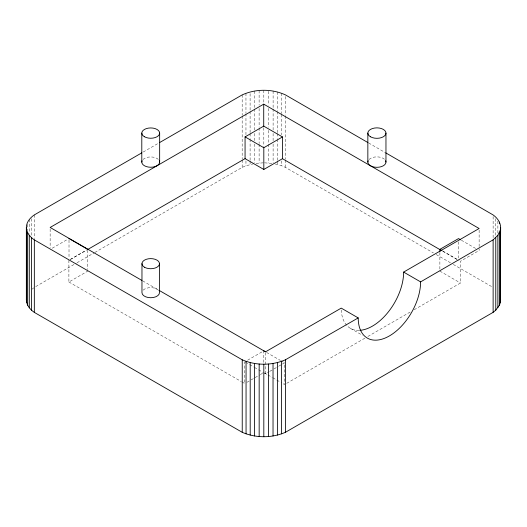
<?xml version="1.0" encoding="UTF-8"?>
<svg xmlns="http://www.w3.org/2000/svg" width="527" height="527" viewBox="0 0 527 527"><rect width="100%" height="100%" fill="white"/><g stroke="black" fill="none" stroke-linecap="round" stroke-linejoin="round"><path stroke-width="0.4" stroke-dasharray="2.63 1.98" d="M32.094 289.152L33.774 287.834M143.232 152.013L158.89 142.975M52.239 248.217L69.011 238.533M70.289 259.442L87.759 249.357M70.434 259.462L86.118 250.411M35.757 286.576L76.329 263.157M77.041 262.742L94.122 252.881M94.834 252.473L242.17 167.408L245.957 165.794L253.783 163.719M68.892 260.252L68.892 282.004L87.759 271.109M247.604 360.198L263.816 350.837L263.816 362.912M246.899 382.332L250.424 380.303M251.129 379.895L259.587 375.007M260.292 374.605L263.816 372.569M263.467 372.615L265.542 373.814L269.066 371.779M269.771 371.37L273.302 369.335M274.007 368.926L278.236 366.482M278.941 366.081L281.761 364.453M282.465 364.045L284.58 362.82L284.58 384.552L281.115 382.556M286.714 383.32L365.046 338.097M367.899 336.45L411.337 311.371M414.182 309.724L460.473 283.006L460.473 261.247L479.129 250.477L479.129 248.849M256.05 163.377L263.816 162.803M264.6 162.83L273.111 163.561M275.325 164.035L281.675 165.794L285.463 167.408L433.385 252.914M461.369 240.226L475.578 248.428M442.713 250.997L459.05 260.43M442.851 251.287L457.107 259.515M439.874 271.109L460.473 283.006M350.383 328.314L362.398 335.251M142.685 280.884L159.049 290.331M266.583 352.431L280.423 360.428M281.115 360.824L284.58 362.82M264.508 372.964L267.275 374.565M267.966 374.967L272.123 377.365M272.815 377.76L280.423 382.154M245.477 362.227L248.935 364.223M249.627 364.625L253.777 367.016M254.475 367.418L257.934 369.414M258.625 369.816L262.775 372.214M68.892 282.004L241.221 381.502M241.933 381.91L244.785 383.557L244.785 361.825M368.669 142.995L385.026 152.448M436.231 254.561L450.453 262.782M453.299 264.429L493.127 287.446M497.877 221.169L497.877 233.389M495.769 218.777L495.769 235.885M493.127 216.564L493.127 238.566M479.129 230.134L479.129 248.039M458.53 241.807L458.53 257.92M439.874 252.578L439.874 269.501M285.463 96.527L285.463 115.268M285.463 116.078L285.463 159.259M285.463 160.076L285.463 167.408M281.675 93.286L281.675 113.654M281.675 114.464L281.675 134.833M281.675 160.906L281.675 165.794M277.531 91.994L277.531 110.729M277.531 111.546L277.531 132.732M277.531 133.542L277.531 138.43M277.531 139.247L277.531 160.432M277.531 161.242L277.531 164.503M273.111 91.052L273.111 108.16M273.111 108.977L273.111 130.162M273.111 133.417L273.111 140.749M273.111 144.009L273.111 162.751M268.513 91.296L268.513 105.143M268.513 108.404L268.513 127.145M268.513 130.406L268.513 143.436M268.513 144.253L268.513 162.995M265.542 352.635L265.542 373.814M263.816 90.288L263.816 103.325M263.816 127.765L263.816 146.506M259.119 90.479L259.119 105.143M259.119 108.404L259.119 127.145M259.119 127.956L259.119 143.436M259.119 144.253L259.119 162.995M254.515 91.052L254.515 108.16M254.515 108.977L254.515 130.162M254.515 133.417L254.515 140.749M254.515 144.009L254.515 162.751M250.101 93.622L250.101 110.729M250.101 111.546L250.101 132.732M250.101 133.542L250.101 138.43M250.101 139.247L250.101 160.432M250.101 161.242L250.101 164.503M245.957 93.286L245.957 112.837M245.957 113.654L245.957 134.833M245.957 160.906L245.957 165.794M242.17 94.9L242.17 115.268M242.17 116.078L242.17 159.259M242.17 160.076L242.17 167.408M87.759 250.167L87.759 269.501M69.011 240.147L69.011 257.868M50.144 229.087L50.144 247.802M34.334 214.891L34.334 238.514M31.534 218.705L31.534 235.813M29.301 219.469L29.301 233.316M27.674 224.462L27.674 230.167M359.006 330.376A44.123 25.474 -60 0 1 341.279 309.797M143.14 290.153A8.761 5.059 0 0 1 158.311 290.153M142.995 159.516A8.926 5.158 0 0 1 158.456 159.516M369.065 159.477A9.058 5.23 0 0 1 384.75 159.477"/><path stroke-width="0.79" d="M141.809 152.837L34.334 214.891C30.151 217.737 26.436 222.091 26.35 227.387L26.35 299.896C26.436 305.192 30.151 309.553 34.334 312.399L242.236 432.311C255.779 438.194 271.853 438.194 285.397 432.311L493.127 312.346L495.769 310.139L499.405 305.205L500.34 302.577L500.34 230.068C501.757 224.034 497.877 218.283 493.127 214.937L385.738 152.863M500.34 302.577L500.65 227.387M26.35 299.896L26.6 297.867M159.76 290.746L265.542 351.819L341.239 308.117L358.208 317.913A44.123 25.474 -60 0 0 389.407 335.923A44.123 25.474 -60 0 0 420.605 281.886L493.127 239.838L497.877 235.233L500.34 230.068M159.602 142.567L242.17 94.9C255.674 88.734 271.958 88.734 285.463 94.9L367.958 142.586M359.75 330.337A44.123 25.474 -60 0 0 403.642 272.09L479.129 228.507L263.724 104.148L50.144 227.453L141.967 280.469M87.541 249.587L245.068 158.64L245.068 136.888L263.724 126.118L282.472 136.941L282.472 158.693L439.999 249.64M245.068 136.888L263.816 147.712L282.472 136.941M245.068 158.64L263.816 169.463L282.472 158.693M439.874 251.774L439.874 249.357L458.53 238.586L460.664 239.818M26.35 227.387C26.436 232.684 30.151 237.038 34.334 239.884L242.236 359.803C255.779 365.679 271.853 365.679 285.397 359.803L358.208 317.913M439.874 249.357L442.001 250.588M403.642 272.09L420.605 281.886M263.816 350.837L265.2 351.634M69.011 238.533L87.759 249.357M500.413 297.887L500.65 299.896M499.405 222.078L499.405 223.705M499.405 232.697L499.405 305.205M497.877 235.233L497.877 307.742M495.769 237.624L495.769 310.139M493.127 239.838L493.127 312.346M385.962 133.087L385.962 162.092M367.846 133.087L367.846 162.092M285.397 359.803L285.397 432.311M281.576 361.344L281.576 433.853M277.433 362.576L277.433 435.085M273.032 363.472L273.032 435.981M268.467 364.019L268.467 436.527M263.816 147.712L263.816 169.463M263.816 364.197L263.816 436.712M263.724 104.148L263.724 126.118M259.165 364.019L259.165 436.527M254.594 363.472L254.594 435.981M250.2 362.576L250.2 435.085M246.056 361.344L246.056 433.853M242.236 359.803L242.236 432.311M159.655 133.087L159.655 162.092M159.483 263.671L159.483 292.676A8.761 5.059 0 0 1 150.729 297.735A8.761 5.059 0 0 1 141.967 292.676L141.967 263.671M141.796 133.087L141.796 162.092M34.334 239.884L34.334 312.399M31.534 237.697L31.534 310.212M29.301 235.305L29.301 307.814M27.674 232.756L27.674 305.265M26.679 230.101L26.679 302.61M159.352 160.761A8.926 5.158 0 0 1 150.729 167.25A8.926 5.158 0 0 1 142.099 160.761M385.659 160.742A9.058 5.23 0 0 1 376.904 167.322A9.058 5.23 0 0 1 368.156 160.742M370.501 136.789A9.058 5.23 0 0 0 385.659 134.444A9.058 5.23 0 0 0 374.559 128.041A9.058 5.23 0 0 0 370.501 136.789M144.411 136.737A8.926 5.158 0 0 0 159.352 134.425A8.926 5.158 0 0 0 148.416 128.114A8.926 5.158 0 0 0 144.411 136.737M144.53 267.248A8.761 5.059 0 0 0 159.187 264.982A8.761 5.059 0 0 0 148.456 258.79A8.761 5.059 0 0 0 144.53 267.248"/></g></svg>
